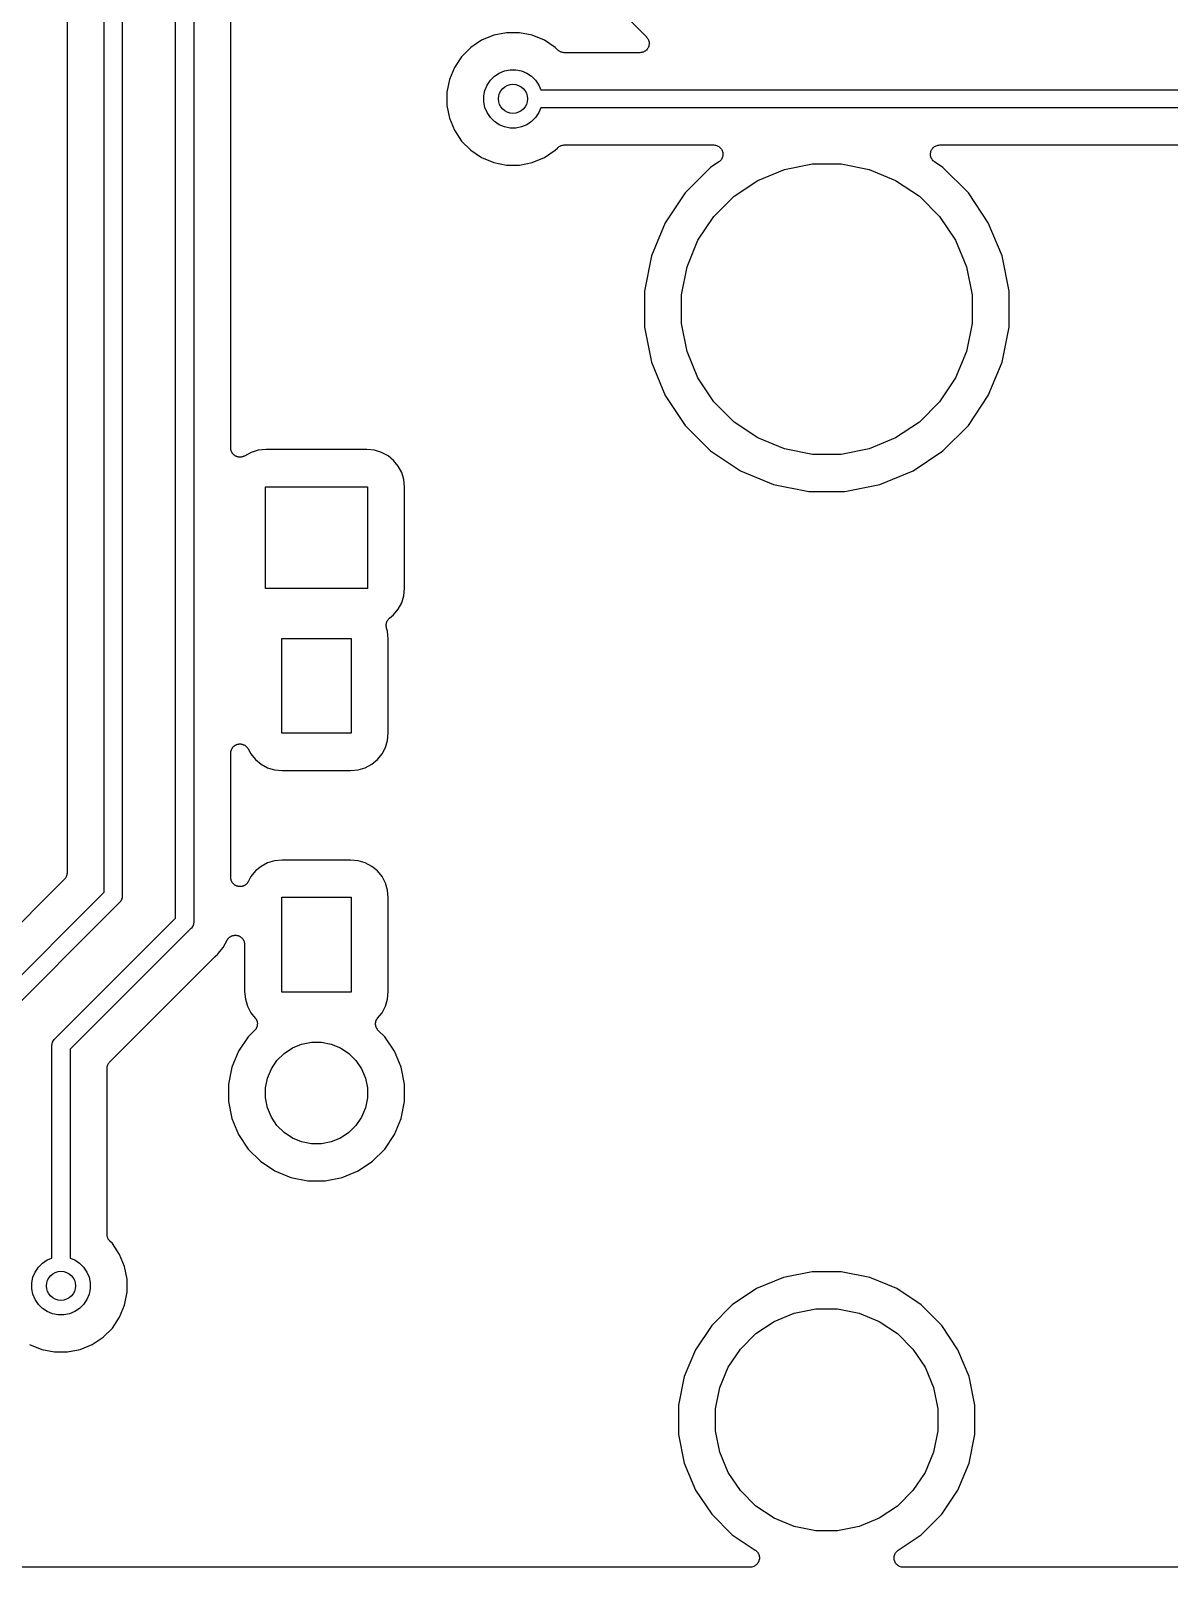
# Model space of a CAD drawing. Extents: x 1.13 to 10.46, y -5.5 to -3.29.
# Drawn here: x 7.936 to 8.551, y -5.498 to -4.668 of the extents above; entities that cross this region are included whole.
import ezdxf

# ---------------------------------------------------------------- set-up
doc = ezdxf.new("R2010")
doc.units = 0
doc.header["$MEASUREMENT"] = 0
doc.layers.add('BLACK', color=7, linetype='CONTINUOUS')

msp = doc.modelspace()

# ---------------------------------------------------------------- linework, layer by layer
at = {"layer": 'BLACK', "linetype": 'CONTINUOUS'}
for p, q in [((8.08306, -4.48509), (8.26883, -4.67086)), ((7.95581, -4.54658), (7.95581, -5.12252)), ((7.97581, -5.13287), (7.97581, -4.54535)), ((7.98565, -4.54715), (7.98565, -5.13467)), ((8.02425, -4.63552), (8.02425, -5.14867)), ((8.01441, -5.14687), (8.01441, -4.64303)), ((8.04425, -4.89287), (8.04425, -4.64822)), ((8.17979, -4.67263), (8.17394, -4.67655)), ((8.1863, -4.66994), (8.17979, -4.67263)), ((8.19321, -4.66857), (8.1863, -4.66994)), ((8.20025, -4.66857), (8.19321, -4.66857)), ((8.20715, -4.66994), (8.20025, -4.66857)), ((8.21366, -4.67263), (8.20715, -4.66994)), ((8.21952, -4.67655), (8.21366, -4.67263)), ((8.26883, -4.67086), (8.26886, -4.67089)), ((8.26886, -4.67089), (8.26886, -4.67089)), ((8.26886, -4.67089), (8.26886, -4.67089)), ((8.26886, -4.67089), (8.26888, -4.67091)), ((8.26888, -4.67091), (8.26917, -4.67128)), ((8.26917, -4.67128), (8.26948, -4.67165)), ((8.26948, -4.67165), (8.26948, -4.67166)), ((8.26948, -4.67166), (8.26948, -4.67167)), ((8.26948, -4.67167), (8.26971, -4.6721)), ((8.26971, -4.6721), (8.26993, -4.67252)), ((8.26993, -4.67252), (8.26993, -4.67253)), ((8.26993, -4.67253), (8.26993, -4.67254)), ((8.26993, -4.67254), (8.27007, -4.673)), ((8.27007, -4.673), (8.2702, -4.67346)), ((8.17394, -4.67655), (8.16896, -4.68153)), ((8.2209, -4.67793), (8.21952, -4.67655)), ((8.22125, -4.67822), (8.2209, -4.67793)), ((8.22161, -4.67852), (8.22125, -4.67822)), ((8.22163, -4.67853), (8.22161, -4.67852)), ((8.22165, -4.67855), (8.22163, -4.67853)), ((8.22206, -4.67876), (8.22165, -4.67855)), ((8.22246, -4.67899), (8.22206, -4.67876)), ((8.22249, -4.679), (8.22246, -4.67899)), ((8.22251, -4.67901), (8.22249, -4.679)), ((8.22295, -4.67914), (8.22251, -4.67901)), ((8.22339, -4.67928), (8.22295, -4.67914)), ((8.22342, -4.67929), (8.22339, -4.67928)), ((8.22344, -4.67929), (8.22342, -4.67929)), ((8.2239, -4.67934), (8.22344, -4.67929)), ((8.22436, -4.67939), (8.2239, -4.67934)), ((8.22441, -4.67939), (8.22436, -4.67939)), ((8.22442, -4.67939), (8.22441, -4.67939)), ((8.22443, -4.67939), (8.22442, -4.67939)), ((8.22442, -4.67939), (8.22442, -4.67939)), ((8.26529, -4.67939), (8.22443, -4.67939)), ((8.26577, -4.67935), (8.26529, -4.67939)), ((8.26625, -4.6793), (8.26577, -4.67935)), ((8.26626, -4.6793), (8.26625, -4.6793)), ((8.26625, -4.6793), (8.26625, -4.6793)), ((8.26672, -4.67916), (8.26626, -4.6793)), ((8.26718, -4.67902), (8.26672, -4.67916)), ((8.26719, -4.67902), (8.26718, -4.67902)), ((8.2672, -4.67901), (8.26719, -4.67902)), ((8.26762, -4.67879), (8.2672, -4.67901)), ((8.26804, -4.67857), (8.26762, -4.67879)), ((8.26805, -4.67856), (8.26804, -4.67857)), ((8.26806, -4.67856), (8.26805, -4.67856)), ((8.26843, -4.67825), (8.26806, -4.67856)), ((8.2688, -4.67795), (8.26843, -4.67825)), ((8.26881, -4.67795), (8.2688, -4.67795)), ((8.26913, -4.67756), (8.26881, -4.67794)), ((8.26881, -4.67794), (8.26881, -4.67795)), ((8.26943, -4.6772), (8.26913, -4.67756)), ((8.26944, -4.67719), (8.26943, -4.6772)), ((8.26943, -4.6772), (8.26943, -4.6772)), ((8.26967, -4.67676), (8.26944, -4.67719)), ((8.26989, -4.67635), (8.26967, -4.67676)), ((8.2699, -4.67634), (8.26989, -4.67635)), ((8.27004, -4.67587), (8.2699, -4.67633)), ((8.2699, -4.67633), (8.2699, -4.67634)), ((8.27019, -4.67541), (8.27004, -4.67587)), ((8.27024, -4.67492), (8.27019, -4.6754)), ((8.27019, -4.6754), (8.27019, -4.67541)), ((8.27019, -4.67541), (8.27019, -4.67541)), ((8.2702, -4.67346), (8.2702, -4.67346)), ((8.2702, -4.67346), (8.27021, -4.67347)), ((8.27021, -4.67347), (8.27025, -4.67395)), ((8.27029, -4.67444), (8.27024, -4.67492)), ((8.27025, -4.67395), (8.27029, -4.67443)), ((8.27029, -4.67443), (8.27029, -4.67444)), ((8.27029, -4.67444), (8.27029, -4.67444)), ((8.16505, -4.68738), (8.16235, -4.69389)), ((8.16896, -4.68153), (8.16505, -4.68738)), ((8.18927, -4.69036), (8.19213, -4.68917)), ((8.19213, -4.68917), (8.19518, -4.68857)), ((8.19518, -4.68857), (8.19828, -4.68857)), ((8.19828, -4.68857), (8.20132, -4.68917)), ((8.20132, -4.68917), (8.20419, -4.69036)), ((8.16235, -4.69389), (8.16098, -4.70079)), ((8.18158, -4.69972), (8.18277, -4.69685)), ((8.18277, -4.69685), (8.1845, -4.69427)), ((8.1845, -4.69427), (8.18669, -4.69208)), ((8.18669, -4.69208), (8.18927, -4.69036)), ((8.20419, -4.69036), (8.20677, -4.69208)), ((8.20677, -4.69208), (8.20896, -4.69427)), ((8.20896, -4.69427), (8.21068, -4.69685)), ((8.21068, -4.69685), (8.21173, -4.69939)), ((8.16098, -4.70079), (8.16098, -4.70783)), ((8.18098, -4.70276), (8.18158, -4.69972)), ((8.18098, -4.70586), (8.18098, -4.70276)), ((8.18158, -4.70891), (8.18098, -4.70586)), ((8.21173, -4.69939), (8.82035, -4.69939)), ((8.16098, -4.70783), (8.16235, -4.71474)), ((8.18277, -4.71177), (8.18158, -4.70891)), ((8.1845, -4.71435), (8.18277, -4.71177)), ((8.18669, -4.71655), (8.1845, -4.71435)), ((8.20896, -4.71435), (8.20677, -4.71655)), ((8.21068, -4.71177), (8.20896, -4.71435)), ((8.21173, -4.70923), (8.21068, -4.71177)), ((8.82035, -4.70923), (8.21173, -4.70923)), ((8.16235, -4.71474), (8.16505, -4.72125)), ((8.16505, -4.72125), (8.16896, -4.7271)), ((8.18927, -4.71827), (8.18669, -4.71655)), ((8.19213, -4.71946), (8.18927, -4.71827)), ((8.19518, -4.72006), (8.19213, -4.71946)), ((8.19828, -4.72006), (8.19518, -4.72006)), ((8.20132, -4.71946), (8.19828, -4.72006)), ((8.20419, -4.71827), (8.20132, -4.71946)), ((8.20677, -4.71655), (8.20419, -4.71827)), ((8.16896, -4.7271), (8.17394, -4.73208)), ((8.21952, -4.73208), (8.2209, -4.7307)), ((8.2209, -4.7307), (8.22091, -4.73069)), ((8.22091, -4.73069), (8.22095, -4.73065)), ((8.22091, -4.73069), (8.22091, -4.73069)), ((8.22091, -4.73069), (8.22091, -4.73069)), ((8.22095, -4.73065), (8.22131, -4.73036)), ((8.22131, -4.73036), (8.22167, -4.73007)), ((8.22167, -4.73007), (8.22169, -4.73006)), ((8.22169, -4.73006), (8.22171, -4.73004)), ((8.22171, -4.73004), (8.22212, -4.72983)), ((8.22212, -4.72983), (8.22253, -4.72961)), ((8.22253, -4.72961), (8.22255, -4.7296)), ((8.22255, -4.7296), (8.22258, -4.72959)), ((8.22258, -4.72959), (8.22302, -4.72946)), ((8.22302, -4.72946), (8.22346, -4.72933)), ((8.22346, -4.72933), (8.22349, -4.72933)), ((8.22349, -4.72933), (8.22351, -4.72932)), ((8.22351, -4.72932), (8.22397, -4.72928)), ((8.22397, -4.72928), (8.22443, -4.72923)), ((8.22443, -4.72923), (8.30516, -4.72923)), ((8.30516, -4.72923), (8.30522, -4.72924)), ((8.30522, -4.72924), (8.30522, -4.72924)), ((8.30522, -4.72924), (8.30522, -4.72924)), ((8.30522, -4.72924), (8.30523, -4.72924)), ((8.30523, -4.72924), (8.30572, -4.72929)), ((8.30572, -4.72929), (8.30619, -4.72934)), ((8.30619, -4.72934), (8.30619, -4.72934)), ((8.30619, -4.72934), (8.3062, -4.72934)), ((8.3062, -4.72934), (8.30666, -4.72949)), ((8.30666, -4.72949), (8.30712, -4.72963)), ((8.30712, -4.72963), (8.30712, -4.72964)), ((8.30712, -4.72964), (8.30713, -4.72964)), ((8.30713, -4.72964), (8.30755, -4.72987)), ((8.30755, -4.72987), (8.30797, -4.7301)), ((8.30797, -4.7301), (8.30798, -4.73011)), ((8.30798, -4.73011), (8.30798, -4.73011)), ((8.30798, -4.73011), (8.30836, -4.73042)), ((8.30836, -4.73042), (8.30872, -4.73073)), ((8.30872, -4.73073), (8.30873, -4.73073)), ((8.30873, -4.73073), (8.30873, -4.73074)), ((8.30873, -4.73074), (8.30904, -4.73111)), ((8.30904, -4.73111), (8.30934, -4.73149)), ((8.42314, -4.73143), (8.42345, -4.73106)), ((8.42345, -4.73106), (8.42376, -4.73069)), ((8.42376, -4.73069), (8.42376, -4.73068)), ((8.42376, -4.73068), (8.42377, -4.73068)), ((8.42377, -4.73068), (8.42414, -4.73038)), ((8.42414, -4.73038), (8.42451, -4.73007)), ((8.42451, -4.73007), (8.42452, -4.73007)), ((8.42452, -4.73007), (8.42453, -4.73006)), ((8.42453, -4.73006), (8.42495, -4.72984)), ((8.42495, -4.72984), (8.42538, -4.72961)), ((8.42538, -4.72961), (8.42538, -4.72961)), ((8.42538, -4.72961), (8.42539, -4.72961)), ((8.42539, -4.72961), (8.42585, -4.72947)), ((8.42585, -4.72947), (8.42631, -4.72933)), ((8.42631, -4.72933), (8.42632, -4.72933)), ((8.42632, -4.72933), (8.4268, -4.72928)), ((8.42632, -4.72933), (8.42632, -4.72933)), ((8.4268, -4.72928), (8.42728, -4.72923)), ((8.42728, -4.72923), (8.80999, -4.72923)), ((8.17394, -4.73208), (8.17979, -4.73599)), ((8.17979, -4.73599), (8.1863, -4.73869)), ((8.1863, -4.73869), (8.19321, -4.74006)), ((8.20025, -4.74006), (8.20715, -4.73869)), ((8.20715, -4.73869), (8.21366, -4.73599)), ((8.21366, -4.73599), (8.21952, -4.73208)), ((8.30794, -4.73839), (8.30343, -4.7414)), ((8.30831, -4.73809), (8.30794, -4.73839)), ((8.30868, -4.73778), (8.30831, -4.73809)), ((8.30869, -4.73778), (8.30868, -4.73778)), ((8.30899, -4.7374), (8.30869, -4.73777)), ((8.30869, -4.73777), (8.30869, -4.73778)), ((8.3093, -4.73703), (8.30899, -4.7374)), ((8.30931, -4.73702), (8.3093, -4.73703)), ((8.30954, -4.7366), (8.30931, -4.73702)), ((8.30931, -4.73702), (8.30931, -4.73702)), ((8.30934, -4.73149), (8.30934, -4.73149)), ((8.30934, -4.73149), (8.30934, -4.7315)), ((8.30934, -4.7315), (8.30957, -4.73192)), ((8.30977, -4.73617), (8.30954, -4.7366)), ((8.30957, -4.73192), (8.30979, -4.73235)), ((8.30991, -4.7357), (8.30977, -4.73616)), ((8.30977, -4.73616), (8.30977, -4.73617)), ((8.30977, -4.73617), (8.30977, -4.73617)), ((8.30979, -4.73235), (8.30979, -4.73236)), ((8.30979, -4.73236), (8.3098, -4.73236)), ((8.3098, -4.73236), (8.30993, -4.73282)), ((8.31006, -4.73524), (8.30991, -4.7357)), ((8.30993, -4.73282), (8.31007, -4.73328)), ((8.31011, -4.73475), (8.31006, -4.73523)), ((8.31006, -4.73523), (8.31006, -4.73523)), ((8.31006, -4.73523), (8.31006, -4.73524)), ((8.31007, -4.73328), (8.31007, -4.73329)), ((8.31007, -4.73329), (8.31007, -4.7333)), ((8.31007, -4.7333), (8.31011, -4.73376)), ((8.31011, -4.73376), (8.31016, -4.73426)), ((8.31016, -4.73427), (8.31011, -4.73475)), ((8.31016, -4.73426), (8.31016, -4.73426)), ((8.31016, -4.73426), (8.31016, -4.73427)), ((8.34332, -4.74243), (8.35849, -4.73941)), ((8.35849, -4.73941), (8.37395, -4.73941)), ((8.37395, -4.73941), (8.38912, -4.74243)), ((8.42228, -4.73419), (8.42233, -4.73372)), ((8.42228, -4.7342), (8.42228, -4.73419)), ((8.42228, -4.73419), (8.42228, -4.73419)), ((8.42232, -4.73467), (8.42228, -4.7342)), ((8.42237, -4.73516), (8.42232, -4.73467)), ((8.42233, -4.73372), (8.42238, -4.73323)), ((8.42237, -4.73517), (8.42237, -4.73516)), ((8.42251, -4.73563), (8.42237, -4.73517)), ((8.42237, -4.73517), (8.42237, -4.73517)), ((8.42238, -4.73323), (8.42239, -4.73322)), ((8.42239, -4.73322), (8.42253, -4.73276)), ((8.42239, -4.73322), (8.42239, -4.73322)), ((8.42264, -4.7361), (8.42251, -4.73563)), ((8.42253, -4.73276), (8.42267, -4.7323)), ((8.42265, -4.73611), (8.42264, -4.7361)), ((8.42264, -4.7361), (8.42264, -4.7361)), ((8.42287, -4.73653), (8.42265, -4.73611)), ((8.42267, -4.7323), (8.42268, -4.73229)), ((8.42268, -4.73229), (8.4229, -4.73187)), ((8.42268, -4.73229), (8.42268, -4.73229)), ((8.42309, -4.73696), (8.42287, -4.73653)), ((8.4229, -4.73187), (8.42314, -4.73144)), ((8.42309, -4.73697), (8.42309, -4.73696)), ((8.4231, -4.73697), (8.42309, -4.73697)), ((8.42339, -4.73734), (8.4231, -4.73697)), ((8.42314, -4.73144), (8.42314, -4.73143)), ((8.42314, -4.73143), (8.42314, -4.73143)), ((8.4237, -4.73772), (8.42339, -4.73734)), ((8.42371, -4.73773), (8.4237, -4.73772)), ((8.42406, -4.73803), (8.42371, -4.73773)), ((8.42371, -4.73773), (8.42371, -4.73773)), ((8.42445, -4.73835), (8.42406, -4.73803)), ((8.42446, -4.73836), (8.42445, -4.73835)), ((8.4245, -4.73839), (8.42446, -4.73836)), ((8.42446, -4.73836), (8.42446, -4.73836)), ((8.42446, -4.73836), (8.42446, -4.73836)), ((8.42901, -4.7414), (8.4245, -4.73839)), ((8.19321, -4.74006), (8.20025, -4.74006)), ((8.30343, -4.7414), (8.28971, -4.75512)), ((8.32904, -4.74835), (8.34332, -4.74243)), ((8.38912, -4.74243), (8.4034, -4.74835)), ((8.44273, -4.75512), (8.42901, -4.7414)), ((8.28971, -4.75512), (8.27893, -4.77126)), ((8.31618, -4.75694), (8.32904, -4.74835)), ((8.4034, -4.74835), (8.41626, -4.75694)), ((8.45351, -4.77126), (8.44273, -4.75512)), ((8.30525, -4.76787), (8.31618, -4.75694)), ((8.41626, -4.75694), (8.4272, -4.76787)), ((8.27893, -4.77126), (8.27151, -4.78918)), ((8.29665, -4.78073), (8.30525, -4.76787)), ((8.4272, -4.76787), (8.43579, -4.78073)), ((8.46094, -4.78918), (8.45351, -4.77126)), ((8.29074, -4.79502), (8.29665, -4.78073)), ((8.43579, -4.78073), (8.4417, -4.79502)), ((8.27151, -4.78918), (8.26772, -4.80821)), ((8.46472, -4.80821), (8.46094, -4.78918)), ((8.28772, -4.81018), (8.29074, -4.79502)), ((8.4417, -4.79502), (8.44472, -4.81018)), ((8.26772, -4.80821), (8.26772, -4.82761)), ((8.28772, -4.82564), (8.28772, -4.81018)), ((8.44472, -4.81018), (8.44472, -4.82564)), ((8.46472, -4.82761), (8.46472, -4.80821)), ((8.26772, -4.82761), (8.27151, -4.84664)), ((8.29074, -4.84081), (8.28772, -4.82564)), ((8.44472, -4.82564), (8.4417, -4.84081)), ((8.46094, -4.84664), (8.46472, -4.82761)), ((8.27151, -4.84664), (8.27893, -4.86457)), ((8.29665, -4.8551), (8.29074, -4.84081)), ((8.4417, -4.84081), (8.43579, -4.8551)), ((8.45351, -4.86457), (8.46094, -4.84664)), ((8.30525, -4.86795), (8.29665, -4.8551)), ((8.43579, -4.8551), (8.4272, -4.86795)), ((8.27893, -4.86457), (8.28971, -4.8807)), ((8.31618, -4.87889), (8.30525, -4.86795)), ((8.4272, -4.86795), (8.41626, -4.87889)), ((8.44273, -4.8807), (8.45351, -4.86457)), ((8.32904, -4.88748), (8.31618, -4.87889)), ((8.41626, -4.87889), (8.4034, -4.88748)), ((8.28971, -4.8807), (8.30343, -4.89442)), ((8.34332, -4.8934), (8.32904, -4.88748)), ((8.4034, -4.88748), (8.38912, -4.8934)), ((8.42901, -4.89442), (8.44273, -4.8807)), ((8.04427, -4.8931), (8.04425, -4.89287)), ((8.04427, -4.89333), (8.04427, -4.8931)), ((8.04432, -4.89359), (8.04427, -4.89333)), ((8.04434, -4.89384), (8.04432, -4.89359)), ((8.04441, -4.89406), (8.04434, -4.89384)), ((8.04446, -4.89429), (8.04441, -4.89406)), ((8.04455, -4.89453), (8.04446, -4.89429)), ((8.04463, -4.89477), (8.04455, -4.89453)), ((8.04474, -4.89498), (8.04463, -4.89477)), ((8.04482, -4.8952), (8.04474, -4.89498)), ((8.04496, -4.89541), (8.04482, -4.8952)), ((8.04508, -4.89564), (8.04496, -4.89541)), ((8.04523, -4.89582), (8.04508, -4.89564)), ((8.04536, -4.89601), (8.04523, -4.89582)), ((8.04554, -4.89619), (8.04536, -4.89601)), ((8.0457, -4.89639), (8.04554, -4.89619)), ((8.04588, -4.89654), (8.0457, -4.89639)), ((8.04604, -4.89671), (8.04588, -4.89654)), ((8.04626, -4.89685), (8.04604, -4.89671)), ((8.04645, -4.89701), (8.04626, -4.89685)), ((8.04666, -4.89712), (8.04645, -4.89701)), ((8.04685, -4.89726), (8.04666, -4.89712)), ((8.05536, -4.89527), (8.05161, -4.89728)), ((8.05913, -4.89413), (8.05536, -4.89527)), ((8.0633, -4.89372), (8.05913, -4.89413)), ((8.11781, -4.89372), (8.0633, -4.89372)), ((8.12197, -4.89413), (8.11781, -4.89372)), ((8.12574, -4.89527), (8.12197, -4.89413)), ((8.12922, -4.89713), (8.12574, -4.89527)), ((8.13226, -4.89963), (8.12922, -4.89713)), ((8.30343, -4.89442), (8.31956, -4.9052)), ((8.35849, -4.89641), (8.34332, -4.8934)), ((8.37395, -4.89641), (8.35849, -4.89641)), ((8.38912, -4.8934), (8.37395, -4.89641)), ((8.41288, -4.9052), (8.42901, -4.89442)), ((8.04709, -4.89736), (8.04685, -4.89726)), ((8.04731, -4.89748), (8.04709, -4.89736)), ((8.04753, -4.89755), (8.04731, -4.89748)), ((8.04775, -4.89764), (8.04753, -4.89755)), ((8.048, -4.89769), (8.04775, -4.89764)), ((8.04824, -4.89777), (8.048, -4.89769)), ((8.04847, -4.89779), (8.04824, -4.89777)), ((8.0487, -4.89784), (8.04847, -4.89779)), ((8.04896, -4.89784), (8.0487, -4.89784)), ((8.04921, -4.89787), (8.04896, -4.89784)), ((8.04945, -4.89785), (8.04921, -4.89787)), ((8.04968, -4.89785), (8.04945, -4.89785)), ((8.04993, -4.8978), (8.04968, -4.89785)), ((8.05019, -4.89778), (8.04993, -4.8978)), ((8.05041, -4.89771), (8.05019, -4.89778)), ((8.05064, -4.89767), (8.05041, -4.89771)), ((8.05088, -4.89758), (8.05064, -4.89767)), ((8.05112, -4.8975), (8.05088, -4.89758)), ((8.05133, -4.8974), (8.05112, -4.8975)), ((8.05154, -4.89731), (8.05133, -4.8974)), ((8.05161, -4.89728), (8.05154, -4.89731)), ((8.13476, -4.90267), (8.13226, -4.89963)), ((8.13662, -4.90615), (8.13476, -4.90267)), ((8.31956, -4.9052), (8.33749, -4.91263)), ((8.39495, -4.91263), (8.41288, -4.9052)), ((8.13776, -4.90992), (8.13662, -4.90615)), ((8.13817, -4.91408), (8.13776, -4.90992)), ((8.33749, -4.91263), (8.35652, -4.91641)), ((8.37592, -4.91641), (8.39495, -4.91263)), ((8.06305, -4.96884), (8.06305, -4.91384)), ((8.06305, -4.91384), (8.11805, -4.91384)), ((8.11805, -4.91384), (8.11805, -4.96884)), ((8.13817, -4.96859), (8.13817, -4.91408)), ((8.35652, -4.91641), (8.37592, -4.91641)), ((8.11805, -4.96884), (8.06305, -4.96884)), ((8.13776, -4.97276), (8.13817, -4.96859)), ((8.13226, -4.98305), (8.13476, -4.98)), ((8.13476, -4.98), (8.13662, -4.97653)), ((8.13662, -4.97653), (8.13776, -4.97276)), ((8.12824, -4.98819), (8.12834, -4.98773)), ((8.12824, -4.98821), (8.12824, -4.98819)), ((8.12824, -4.98823), (8.12824, -4.98821)), ((8.12824, -4.98869), (8.12824, -4.98823)), ((8.12834, -4.98773), (8.12843, -4.98727)), ((8.12843, -4.98727), (8.12844, -4.98725)), ((8.12844, -4.98725), (8.12845, -4.98723)), ((8.12845, -4.98723), (8.12863, -4.9868)), ((8.12863, -4.9868), (8.12881, -4.98637)), ((8.12881, -4.98637), (8.12882, -4.98635)), ((8.12882, -4.98635), (8.12883, -4.98633)), ((8.12883, -4.98633), (8.12909, -4.98595)), ((8.12909, -4.98595), (8.12935, -4.98556)), ((8.12935, -4.98556), (8.12937, -4.98555)), ((8.12937, -4.98555), (8.12938, -4.98553)), ((8.12938, -4.98553), (8.12971, -4.9852)), ((8.12971, -4.9852), (8.13004, -4.98487)), ((8.13004, -4.98487), (8.13226, -4.98305)), ((8.07185, -5.04705), (8.07185, -4.99587)), ((8.07185, -4.99587), (8.10925, -4.99587)), ((8.10925, -4.99587), (8.10925, -5.04705)), ((8.12823, -4.98916), (8.12824, -4.98869)), ((8.12824, -4.98918), (8.12823, -4.98916)), ((8.12824, -4.9892), (8.12824, -4.98918)), ((8.12832, -4.98966), (8.12824, -4.9892)), ((8.12841, -4.99012), (8.12832, -4.98966)), ((8.12842, -4.99016), (8.12841, -4.99012)), ((8.12843, -4.99019), (8.12842, -4.99016)), ((8.12842, -4.99016), (8.12842, -4.99016)), ((8.12842, -4.99016), (8.12842, -4.99016)), ((8.12896, -4.99195), (8.12843, -4.99019)), ((8.12937, -4.99611), (8.12896, -4.99195)), ((8.12937, -5.0468), (8.12937, -4.99611)), ((8.04512, -5.05497), (8.04528, -5.05479)), ((8.04528, -5.05479), (8.04541, -5.05459)), ((8.04541, -5.05459), (8.04559, -5.05442)), ((8.04559, -5.05442), (8.04575, -5.05422)), ((8.04575, -5.05422), (8.04594, -5.05407)), ((8.04594, -5.05407), (8.04611, -5.05391)), ((8.04611, -5.05391), (8.04632, -5.05377)), ((8.04632, -5.05377), (8.04651, -5.05361)), ((8.04651, -5.05361), (8.04672, -5.0535)), ((8.04672, -5.0535), (8.04692, -5.05337)), ((8.04692, -5.05337), (8.04715, -5.05328)), ((8.04715, -5.05328), (8.04738, -5.05316)), ((8.04738, -5.05316), (8.04761, -5.05309)), ((8.04761, -5.05309), (8.04783, -5.053)), ((8.04783, -5.053), (8.04807, -5.05296)), ((8.04807, -5.05296), (8.04831, -5.05289)), ((8.04831, -5.05289), (8.04855, -5.05286)), ((8.04855, -5.05286), (8.04878, -5.05282)), ((8.04878, -5.05282), (8.04903, -5.05282)), ((8.04903, -5.05282), (8.04928, -5.0528)), ((8.04928, -5.0528), (8.04952, -5.05282)), ((8.04952, -5.05282), (8.04976, -5.05282)), ((8.04976, -5.05282), (8.05001, -5.05287)), ((8.05001, -5.05287), (8.05025, -5.0529)), ((8.05025, -5.0529), (8.05048, -5.05297)), ((8.05048, -5.05297), (8.05072, -5.05302)), ((8.05072, -5.05302), (8.05095, -5.05311)), ((8.05095, -5.05311), (8.05119, -5.05319)), ((8.05119, -5.05319), (8.0514, -5.0533)), ((8.0514, -5.0533), (8.05162, -5.05339)), ((8.05162, -5.05339), (8.05183, -5.05353)), ((8.05183, -5.05353), (8.05204, -5.05365)), ((8.05204, -5.05365), (8.05223, -5.0538)), ((8.05223, -5.0538), (8.05243, -5.05394)), ((8.05243, -5.05394), (8.0526, -5.05411)), ((8.0526, -5.05411), (8.0528, -5.05427)), ((8.0528, -5.05427), (8.05295, -5.05446)), ((8.05295, -5.05446), (8.05312, -5.05463)), ((8.05312, -5.05463), (8.05326, -5.05484)), ((8.05326, -5.05484), (8.05341, -5.05503)), ((8.10925, -5.04705), (8.07185, -5.04705)), ((8.12596, -5.05821), (8.12782, -5.05474)), ((8.12782, -5.05474), (8.12896, -5.05097)), ((8.12896, -5.05097), (8.12937, -5.0468)), ((8.04425, -5.05773), (8.04428, -5.05749)), ((8.04425, -5.0578), (8.04425, -5.05773)), ((8.04425, -5.12488), (8.04425, -5.0578)), ((8.04428, -5.05725), (8.04433, -5.05701)), ((8.04428, -5.05749), (8.04428, -5.05725)), ((8.04433, -5.05701), (8.04436, -5.05676)), ((8.04436, -5.05676), (8.04443, -5.05653)), ((8.04443, -5.05653), (8.04448, -5.0563)), ((8.04448, -5.0563), (8.04458, -5.05607)), ((8.04458, -5.05607), (8.04465, -5.05583)), ((8.04465, -5.05583), (8.04477, -5.05562)), ((8.04477, -5.05562), (8.04486, -5.0554)), ((8.04486, -5.0554), (8.045, -5.05519)), ((8.045, -5.05519), (8.04512, -5.05497)), ((8.05341, -5.05503), (8.05353, -5.05524)), ((8.05353, -5.05524), (8.05366, -5.05544)), ((8.05366, -5.05544), (8.05514, -5.05821)), ((8.05514, -5.05821), (8.05764, -5.06126)), ((8.05764, -5.06126), (8.06069, -5.06376)), ((8.12042, -5.06376), (8.12346, -5.06126)), ((8.12346, -5.06126), (8.12596, -5.05821)), ((8.06069, -5.06376), (8.06416, -5.06561)), ((8.06416, -5.06561), (8.06793, -5.06676)), ((8.06793, -5.06676), (8.0721, -5.06717)), ((8.0721, -5.06717), (8.10901, -5.06717)), ((8.10901, -5.06717), (8.11317, -5.06676)), ((8.11317, -5.06676), (8.11694, -5.06561)), ((8.11694, -5.06561), (8.12042, -5.06376)), ((8.06069, -5.11892), (8.05764, -5.12142)), ((8.06416, -5.11706), (8.06069, -5.11892)), ((8.06793, -5.11592), (8.06416, -5.11706)), ((8.0721, -5.11551), (8.06793, -5.11592)), ((8.10901, -5.11551), (8.0721, -5.11551)), ((8.11317, -5.11592), (8.10901, -5.11551)), ((8.11694, -5.11706), (8.11317, -5.11592)), ((8.12042, -5.11892), (8.11694, -5.11706)), ((8.12346, -5.12142), (8.12042, -5.11892)), ((7.95434, -5.12606), (7.72787, -5.35253)), ((7.95463, -5.1257), (7.95434, -5.12606)), ((7.95493, -5.12534), (7.95463, -5.1257)), ((7.95494, -5.12532), (7.95493, -5.12534)), ((7.95496, -5.1253), (7.95494, -5.12532)), ((7.95518, -5.1249), (7.95496, -5.1253)), ((7.9554, -5.12449), (7.95518, -5.1249)), ((7.95541, -5.12446), (7.9554, -5.12449)), ((7.95542, -5.12444), (7.95541, -5.12446)), ((7.95556, -5.124), (7.95542, -5.12444)), ((7.9557, -5.12356), (7.95556, -5.124)), ((7.95571, -5.12351), (7.9557, -5.12353)), ((7.9557, -5.12353), (7.9557, -5.12356)), ((7.95575, -5.12305), (7.95571, -5.12351)), ((7.95581, -5.12259), (7.95575, -5.12305)), ((7.95581, -5.12252), (7.95581, -5.12254)), ((7.95581, -5.12254), (7.95581, -5.12254)), ((7.95581, -5.12254), (7.95581, -5.12254)), ((7.95581, -5.12254), (7.95581, -5.12259)), ((8.04427, -5.12512), (8.04425, -5.12488)), ((8.04427, -5.12536), (8.04427, -5.12512)), ((8.04432, -5.1256), (8.04427, -5.12536)), ((8.04434, -5.12585), (8.04432, -5.1256)), ((8.04441, -5.12608), (8.04434, -5.12585)), ((8.04446, -5.12632), (8.04441, -5.12608)), ((8.04455, -5.12655), (8.04446, -5.12632)), ((8.04463, -5.12679), (8.04455, -5.12655)), ((8.04474, -5.127), (8.04463, -5.12679)), ((8.04483, -5.12722), (8.04474, -5.127)), ((8.04497, -5.12743), (8.04483, -5.12722)), ((8.04508, -5.12765), (8.04497, -5.12743)), ((8.04524, -5.12783), (8.04508, -5.12765)), ((8.04537, -5.12803), (8.04524, -5.12783)), ((8.04554, -5.12821), (8.04537, -5.12803)), ((8.0457, -5.1284), (8.04554, -5.12821)), ((8.04589, -5.12856), (8.0457, -5.1284)), ((8.04605, -5.12873), (8.04589, -5.12856)), ((8.04626, -5.12887), (8.04605, -5.12873)), ((8.04645, -5.12903), (8.04626, -5.12887)), ((8.04666, -5.12914), (8.04645, -5.12903)), ((8.04686, -5.12927), (8.04666, -5.12914)), ((8.04709, -5.12937), (8.04686, -5.12927)), ((8.04731, -5.12949), (8.04709, -5.12937)), ((8.04754, -5.12956), (8.04731, -5.12949)), ((8.04776, -5.12965), (8.04754, -5.12956)), ((8.05088, -5.12959), (8.05065, -5.12968)), ((8.05112, -5.12952), (8.05088, -5.12959)), ((8.05133, -5.12941), (8.05112, -5.12952)), ((8.05156, -5.12932), (8.05133, -5.12941)), ((8.05176, -5.12918), (8.05156, -5.12932)), ((8.05199, -5.12906), (8.05176, -5.12918)), ((8.05217, -5.12891), (8.05199, -5.12906)), ((8.05237, -5.12878), (8.05217, -5.12891)), ((8.05255, -5.12861), (8.05237, -5.12878)), ((8.05275, -5.12845), (8.05255, -5.12861)), ((8.0529, -5.12827), (8.05275, -5.12845)), ((8.05307, -5.1281), (8.0529, -5.12827)), ((8.05321, -5.1279), (8.05307, -5.1281)), ((8.05337, -5.12771), (8.05321, -5.1279)), ((8.05349, -5.1275), (8.05337, -5.12771)), ((8.05363, -5.1273), (8.05349, -5.1275)), ((8.05366, -5.12724), (8.05363, -5.1273)), ((8.05514, -5.12446), (8.05366, -5.12724)), ((8.05764, -5.12142), (8.05514, -5.12446)), ((8.12596, -5.12446), (8.12346, -5.12142)), ((8.12782, -5.12794), (8.12596, -5.12446)), ((8.12896, -5.13171), (8.12782, -5.12794)), ((7.73469, -5.37399), (7.97581, -5.13287)), ((7.98484, -5.13766), (7.98439, -5.1382)), ((7.9853, -5.13681), (7.98484, -5.13766)), ((7.98531, -5.13676), (7.9853, -5.13681)), ((7.98558, -5.13588), (7.98531, -5.13676)), ((7.98565, -5.13515), (7.98558, -5.13588)), ((7.98565, -5.13467), (7.98567, -5.13491)), ((7.98567, -5.13491), (7.98565, -5.13515)), ((7.98565, -5.13515), (7.98565, -5.13515)), ((8.048, -5.1297), (8.04776, -5.12965)), ((8.04824, -5.12978), (8.048, -5.1297)), ((8.04848, -5.1298), (8.04824, -5.12978)), ((8.04872, -5.12985), (8.04848, -5.1298)), ((8.04897, -5.12985), (8.04872, -5.12985)), ((8.04921, -5.12988), (8.04897, -5.12985)), ((8.04945, -5.12986), (8.04921, -5.12988)), ((8.04969, -5.12986), (8.04945, -5.12986)), ((8.04994, -5.12981), (8.04969, -5.12986)), ((8.05019, -5.12979), (8.04994, -5.12981)), ((8.05041, -5.12972), (8.05019, -5.12979)), ((8.05065, -5.12968), (8.05041, -5.12972)), ((8.07185, -5.18681), (8.07185, -5.13563)), ((8.07185, -5.13563), (8.10925, -5.13563)), ((8.10925, -5.13563), (8.10925, -5.18681)), ((8.12937, -5.13588), (8.12896, -5.13171)), ((8.12937, -5.18657), (8.12937, -5.13588)), ((7.98404, -5.13856), (7.74038, -5.38222)), ((7.98422, -5.13841), (7.98404, -5.13856)), ((7.98439, -5.1382), (7.98422, -5.13841)), ((7.94922, -5.21206), (8.01441, -5.14687)), ((8.02264, -5.15256), (7.95745, -5.21775)), ((8.02282, -5.15241), (8.02264, -5.15256)), ((8.02298, -5.15222), (8.02282, -5.15241)), ((8.02337, -5.15175), (8.02298, -5.15222)), ((8.02298, -5.15222), (8.02298, -5.15222)), ((8.02344, -5.15166), (8.02337, -5.15175)), ((8.0239, -5.15081), (8.02344, -5.15166)), ((8.02418, -5.14988), (8.0239, -5.15081)), ((8.02425, -5.14915), (8.02418, -5.14988)), ((8.02425, -5.14867), (8.02427, -5.14891)), ((8.02427, -5.14891), (8.02425, -5.14915)), ((8.02425, -5.14915), (8.02425, -5.14915)), ((8.04015, -5.16283), (8.04232, -5.15876)), ((8.04232, -5.15876), (8.04235, -5.1587)), ((8.04235, -5.1587), (8.04249, -5.15851)), ((8.04249, -5.15851), (8.0426, -5.1583)), ((8.0426, -5.1583), (8.04276, -5.15811)), ((8.04276, -5.15811), (8.04291, -5.1579)), ((8.04291, -5.1579), (8.04308, -5.15773)), ((8.04308, -5.15773), (8.04323, -5.15755)), ((8.04323, -5.15755), (8.04343, -5.15739)), ((8.04343, -5.15739), (8.0436, -5.15722)), ((8.0436, -5.15722), (8.04381, -5.15709)), ((8.04381, -5.15709), (8.04399, -5.15694)), ((8.04399, -5.15694), (8.04421, -5.15682)), ((8.04421, -5.15682), (8.04442, -5.15669)), ((8.04442, -5.15669), (8.04464, -5.1566)), ((8.04464, -5.1566), (8.04486, -5.15649)), ((8.04486, -5.15649), (8.0451, -5.15642)), ((8.0451, -5.15642), (8.04533, -5.15632)), ((8.04533, -5.15632), (8.04556, -5.15628)), ((8.04556, -5.15628), (8.04579, -5.15621)), ((8.04579, -5.15621), (8.04604, -5.15619)), ((8.04604, -5.15619), (8.04629, -5.15614)), ((8.04629, -5.15614), (8.04653, -5.15614)), ((8.04653, -5.15614), (8.04676, -5.15612)), ((8.04676, -5.15612), (8.04701, -5.15615)), ((8.04701, -5.15615), (8.04726, -5.15615)), ((8.04726, -5.15615), (8.0475, -5.1562)), ((8.0475, -5.1562), (8.04773, -5.15622)), ((8.04773, -5.15622), (8.04797, -5.1563)), ((8.04797, -5.1563), (8.04822, -5.15635)), ((8.04822, -5.15635), (8.04844, -5.15644)), ((8.04844, -5.15644), (8.04867, -5.15651)), ((8.04867, -5.15651), (8.04889, -5.15663)), ((8.04889, -5.15663), (8.04912, -5.15673)), ((8.04912, -5.15673), (8.04932, -5.15686)), ((8.04932, -5.15686), (8.04953, -5.15698)), ((8.04953, -5.15698), (8.04972, -5.15714)), ((8.04972, -5.15714), (8.04992, -5.15728)), ((8.04992, -5.15728), (8.05009, -5.15745)), ((8.05009, -5.15745), (8.05028, -5.1576)), ((8.05028, -5.1576), (8.05044, -5.15779)), ((8.05044, -5.15779), (8.05061, -5.15797)), ((8.05061, -5.15797), (8.05074, -5.15817)), ((8.05074, -5.15817), (8.05089, -5.15835)), ((8.05089, -5.15835), (8.05101, -5.15858)), ((8.05101, -5.15858), (8.05115, -5.15878)), ((8.05115, -5.15878), (8.05124, -5.15901)), ((8.05124, -5.15901), (8.05135, -5.15922)), ((8.05135, -5.15922), (8.05142, -5.15946)), ((8.05142, -5.15946), (8.05152, -5.15969)), ((8.05152, -5.15969), (8.05157, -5.15992)), ((8.05157, -5.15992), (8.05163, -5.16015)), ((8.05163, -5.16015), (8.05166, -5.1604)), ((8.05166, -5.1604), (8.05171, -5.16064)), ((8.05171, -5.16064), (8.05171, -5.16088)), ((8.05171, -5.16088), (8.05173, -5.16112)), ((8.05173, -5.16112), (8.05173, -5.18657)), ((7.97891, -5.22457), (8.03591, -5.16757)), ((8.03591, -5.16757), (8.03596, -5.16753)), ((8.03596, -5.16753), (8.03612, -5.16739)), ((8.03612, -5.16739), (8.03627, -5.16724)), ((8.03627, -5.16724), (8.03703, -5.16662)), ((8.03703, -5.16662), (8.03766, -5.16586)), ((8.03766, -5.16586), (8.04015, -5.16283)), ((8.03766, -5.16586), (8.03766, -5.16586)), ((8.05173, -5.18657), (8.05214, -5.19073)), ((8.10925, -5.18681), (8.07185, -5.18681)), ((8.12896, -5.19073), (8.12937, -5.18657)), ((8.05214, -5.19073), (8.05328, -5.1945)), ((8.05328, -5.1945), (8.05514, -5.19798)), ((8.12596, -5.19798), (8.12782, -5.1945)), ((8.12782, -5.1945), (8.12896, -5.19073)), ((8.05514, -5.19798), (8.05749, -5.20084)), ((8.05749, -5.20084), (8.05754, -5.2009)), ((8.05754, -5.2009), (8.05766, -5.20109)), ((8.05766, -5.20109), (8.0578, -5.20126)), ((8.0578, -5.20126), (8.05793, -5.2015)), ((8.05793, -5.2015), (8.05807, -5.20172)), ((8.05807, -5.20172), (8.05815, -5.20193)), ((8.05815, -5.20193), (8.05826, -5.20213)), ((8.05826, -5.20213), (8.05833, -5.20238)), ((8.05833, -5.20238), (8.05843, -5.20262)), ((8.05843, -5.20262), (8.05847, -5.20284)), ((8.05847, -5.20284), (8.05854, -5.20306)), ((8.05854, -5.20306), (8.05856, -5.20332)), ((8.05856, -5.20332), (8.05861, -5.20358)), ((8.05863, -5.20403), (8.0586, -5.20429)), ((8.0586, -5.20429), (8.0586, -5.20456)), ((8.05861, -5.20358), (8.05861, -5.20381)), ((8.05861, -5.20381), (8.05863, -5.20403)), ((8.12247, -5.20396), (8.1225, -5.20374)), ((8.1225, -5.20422), (8.12247, -5.20396)), ((8.1225, -5.20351), (8.12255, -5.20325)), ((8.1225, -5.20374), (8.1225, -5.20351)), ((8.1225, -5.20449), (8.1225, -5.20422)), ((8.12255, -5.20325), (8.12258, -5.20299)), ((8.12258, -5.20299), (8.12265, -5.20278)), ((8.12265, -5.20278), (8.12269, -5.20256)), ((8.12269, -5.20256), (8.12279, -5.20231)), ((8.12279, -5.20231), (8.12287, -5.20206)), ((8.12287, -5.20206), (8.12298, -5.20186)), ((8.12298, -5.20186), (8.12307, -5.20165)), ((8.12307, -5.20165), (8.12321, -5.20144)), ((8.12321, -5.20144), (8.12334, -5.2012)), ((8.12334, -5.2012), (8.12348, -5.20103)), ((8.12348, -5.20103), (8.12361, -5.20084)), ((8.12361, -5.20084), (8.12596, -5.19798)), ((7.94842, -5.21297), (7.94888, -5.2124)), ((7.94888, -5.2124), (7.94903, -5.21222)), ((7.94888, -5.2124), (7.94888, -5.2124)), ((7.94903, -5.21222), (7.94922, -5.21206)), ((8.05366, -5.21106), (8.04846, -5.21884)), ((8.05716, -5.20755), (8.05366, -5.21106)), ((8.05731, -5.20738), (8.05716, -5.20755)), ((8.05747, -5.20722), (8.05731, -5.20738)), ((8.05762, -5.207), (8.05747, -5.20722)), ((8.05778, -5.2068), (8.05762, -5.207)), ((8.05789, -5.2066), (8.05778, -5.2068)), ((8.05802, -5.20641), (8.05789, -5.2066)), ((8.05812, -5.20617), (8.05802, -5.20641)), ((8.05824, -5.20594), (8.05812, -5.20617)), ((8.05831, -5.20572), (8.05824, -5.20594)), ((8.0584, -5.20551), (8.05831, -5.20572)), ((8.05845, -5.20526), (8.0584, -5.20551)), ((8.05853, -5.205), (8.05845, -5.20526)), ((8.05855, -5.20478), (8.05853, -5.205)), ((8.0586, -5.20456), (8.05855, -5.20478)), ((8.12254, -5.20471), (8.1225, -5.20449)), ((8.12256, -5.20493), (8.12254, -5.20471)), ((8.12263, -5.20519), (8.12256, -5.20493)), ((8.12268, -5.20545), (8.12263, -5.20519)), ((8.12277, -5.20566), (8.12268, -5.20545)), ((8.12283, -5.20587), (8.12277, -5.20566)), ((8.12295, -5.20611), (8.12283, -5.20587)), ((8.12305, -5.20635), (8.12295, -5.20611)), ((8.12318, -5.20654), (8.12305, -5.20635)), ((8.12328, -5.20674), (8.12318, -5.20654)), ((8.12344, -5.20694), (8.12328, -5.20674)), ((8.12359, -5.20716), (8.12344, -5.20694)), ((8.12375, -5.20732), (8.12359, -5.20716)), ((8.12389, -5.2075), (8.12375, -5.20732)), ((8.12394, -5.20755), (8.12389, -5.2075)), ((8.12745, -5.21106), (8.12394, -5.20755)), ((8.13265, -5.21884), (8.12745, -5.21106)), ((7.94758, -5.21571), (7.94768, -5.21475)), ((7.94761, -5.21595), (7.94758, -5.21571)), ((7.94761, -5.33051), (7.94761, -5.21595)), ((7.94768, -5.21475), (7.94796, -5.21382)), ((7.94796, -5.21382), (7.94842, -5.21297)), ((7.95745, -5.21775), (7.95745, -5.33051)), ((8.04846, -5.21884), (8.04488, -5.22748)), ((8.06919, -5.22381), (8.07302, -5.21998)), ((8.07302, -5.21998), (8.07753, -5.21697)), ((8.07753, -5.21697), (8.08253, -5.2149)), ((8.08253, -5.2149), (8.08784, -5.21384)), ((8.08784, -5.21384), (8.09326, -5.21384)), ((8.09326, -5.21384), (8.09857, -5.2149)), ((8.09857, -5.2149), (8.10358, -5.21697)), ((8.10358, -5.21697), (8.10808, -5.21998)), ((8.10808, -5.21998), (8.11191, -5.22381)), ((8.13623, -5.22748), (8.13265, -5.21884)), ((7.97745, -5.22804), (7.9775, -5.22758)), ((7.97745, -5.22809), (7.97745, -5.22804)), ((7.97745, -5.22811), (7.97745, -5.22809)), ((7.97745, -5.22809), (7.97745, -5.22809)), ((7.97745, -5.22809), (7.97745, -5.22809)), ((7.97745, -5.31781), (7.97745, -5.22811)), ((7.9775, -5.22758), (7.97755, -5.22712)), ((7.97755, -5.22712), (7.97756, -5.22709)), ((7.97756, -5.22707), (7.9777, -5.22663)), ((7.97756, -5.22709), (7.97756, -5.22707)), ((7.9777, -5.22663), (7.97783, -5.22619)), ((7.97783, -5.22619), (7.97785, -5.22616)), ((7.97785, -5.22614), (7.97808, -5.22573)), ((7.97785, -5.22616), (7.97785, -5.22614)), ((7.97808, -5.22573), (7.97829, -5.22533)), ((7.97829, -5.22533), (7.97831, -5.22531)), ((7.97831, -5.22531), (7.97832, -5.22528)), ((7.97832, -5.22528), (7.97862, -5.22493)), ((7.97862, -5.22493), (7.97891, -5.22457)), ((8.04488, -5.22748), (8.04305, -5.23666)), ((8.06411, -5.23332), (8.06618, -5.22831)), ((8.06618, -5.22831), (8.06919, -5.22381)), ((8.11191, -5.22381), (8.11492, -5.22831)), ((8.11492, -5.22831), (8.11699, -5.23332)), ((8.13805, -5.23666), (8.13623, -5.22748)), ((8.04305, -5.23666), (8.04305, -5.24602)), ((8.06305, -5.23863), (8.06411, -5.23332)), ((8.11699, -5.23332), (8.11805, -5.23863)), ((8.13805, -5.24602), (8.13805, -5.23666)), ((8.06305, -5.24405), (8.06305, -5.23863)), ((8.06411, -5.24936), (8.06305, -5.24405)), ((8.11805, -5.24405), (8.11699, -5.24936)), ((8.11805, -5.23863), (8.11805, -5.24405)), ((8.04305, -5.24602), (8.04488, -5.25519)), ((8.06618, -5.25436), (8.06411, -5.24936)), ((8.11699, -5.24936), (8.11492, -5.25436)), ((8.13623, -5.25519), (8.13805, -5.24602)), ((8.04488, -5.25519), (8.04846, -5.26384)), ((8.06919, -5.25887), (8.06618, -5.25436)), ((8.07302, -5.2627), (8.06919, -5.25887)), ((8.11191, -5.25887), (8.10808, -5.2627)), ((8.11492, -5.25436), (8.11191, -5.25887)), ((8.13265, -5.26384), (8.13623, -5.25519)), ((8.04846, -5.26384), (8.05366, -5.27162)), ((8.07753, -5.26571), (8.07302, -5.2627)), ((8.08253, -5.26778), (8.07753, -5.26571)), ((8.08784, -5.26884), (8.08253, -5.26778)), ((8.09326, -5.26884), (8.08784, -5.26884)), ((8.09857, -5.26778), (8.09326, -5.26884)), ((8.10358, -5.26571), (8.09857, -5.26778)), ((8.10808, -5.2627), (8.10358, -5.26571)), ((8.12745, -5.27162), (8.13265, -5.26384)), ((8.05366, -5.27162), (8.06027, -5.27823)), ((8.06027, -5.27823), (8.06805, -5.28343)), ((8.11305, -5.28343), (8.12083, -5.27823)), ((8.12083, -5.27823), (8.12745, -5.27162)), ((8.06805, -5.28343), (8.0767, -5.28701)), ((8.0767, -5.28701), (8.08587, -5.28884)), ((8.09523, -5.28884), (8.10441, -5.28701)), ((8.10441, -5.28701), (8.11305, -5.28343)), ((8.08587, -5.28884), (8.09523, -5.28884)), ((7.97749, -5.31827), (7.97745, -5.31781)), ((7.97753, -5.31873), (7.97749, -5.31827)), ((7.97754, -5.31875), (7.97753, -5.31873)), ((7.97754, -5.31878), (7.97754, -5.31875)), ((7.97768, -5.31922), (7.97754, -5.31878)), ((7.97781, -5.31967), (7.97768, -5.31922)), ((7.97782, -5.31969), (7.97781, -5.31967)), ((7.97783, -5.31971), (7.97782, -5.31969)), ((7.97804, -5.32012), (7.97783, -5.31971)), ((7.97826, -5.32053), (7.97804, -5.32012)), ((7.97827, -5.32055), (7.97826, -5.32053)), ((7.97828, -5.32058), (7.97827, -5.32055)), ((7.97858, -5.32093), (7.97828, -5.32058)), ((7.97886, -5.32129), (7.97858, -5.32093)), ((7.9789, -5.32133), (7.97886, -5.32129)), ((7.97891, -5.32134), (7.9789, -5.32133)), ((7.9789, -5.32133), (7.9789, -5.32133)), ((7.9789, -5.32133), (7.9789, -5.32133)), ((7.98029, -5.32273), (7.97891, -5.32134)), ((7.98421, -5.32858), (7.98029, -5.32273)), ((7.9869, -5.33509), (7.98421, -5.32858)), ((7.93857, -5.33805), (7.9403, -5.33547)), ((7.9403, -5.33547), (7.94249, -5.33328)), ((7.94249, -5.33328), (7.94507, -5.33156)), ((7.94507, -5.33156), (7.94761, -5.33051)), ((7.95745, -5.33051), (7.95999, -5.33156)), ((7.95999, -5.33156), (7.96257, -5.33328)), ((7.96257, -5.33328), (7.96476, -5.33547)), ((7.96476, -5.33547), (7.96648, -5.33805)), ((7.98828, -5.34199), (7.9869, -5.33509)), ((7.93678, -5.34396), (7.93738, -5.34092)), ((7.93678, -5.34706), (7.93678, -5.34396)), ((7.93738, -5.34092), (7.93857, -5.33805)), ((7.96648, -5.33805), (7.96767, -5.34092)), ((7.96767, -5.34092), (7.96828, -5.34396)), ((7.96828, -5.34396), (7.96828, -5.34706)), ((7.98828, -5.34903), (7.98828, -5.34199)), ((8.34289, -5.34099), (8.32833, -5.34702)), ((8.35834, -5.33791), (8.34289, -5.34099)), ((8.3741, -5.33791), (8.35834, -5.33791)), ((8.38956, -5.34099), (8.3741, -5.33791)), ((8.40411, -5.34702), (8.38956, -5.34099)), ((7.93738, -5.35011), (7.93678, -5.34706)), ((7.93857, -5.35297), (7.93738, -5.35011)), ((7.9403, -5.35555), (7.93857, -5.35297)), ((7.96648, -5.35297), (7.96476, -5.35555)), ((7.96767, -5.35011), (7.96648, -5.35297)), ((7.96828, -5.34706), (7.96767, -5.35011)), ((7.9869, -5.35594), (7.98828, -5.34903)), ((8.32833, -5.34702), (8.31522, -5.35577)), ((8.41722, -5.35577), (8.40411, -5.34702)), ((7.94249, -5.35775), (7.9403, -5.35555)), ((7.94507, -5.35947), (7.94249, -5.35775)), ((7.94793, -5.36066), (7.94507, -5.35947)), ((7.95098, -5.36126), (7.94793, -5.36066)), ((7.95408, -5.36126), (7.95098, -5.36126)), ((7.95712, -5.36066), (7.95408, -5.36126)), ((7.95999, -5.35947), (7.95712, -5.36066)), ((7.96257, -5.35775), (7.95999, -5.35947)), ((7.96476, -5.35555), (7.96257, -5.35775)), ((7.98421, -5.36245), (7.9869, -5.35594)), ((8.31522, -5.35577), (8.30408, -5.36692)), ((8.3378, -5.36474), (8.34872, -5.36022)), ((8.34872, -5.36022), (8.36031, -5.35791)), ((8.36031, -5.35791), (8.37213, -5.35791)), ((8.37213, -5.35791), (8.38372, -5.36022)), ((8.38372, -5.36022), (8.39464, -5.36474)), ((8.42836, -5.36692), (8.41722, -5.35577)), ((7.97532, -5.37328), (7.98029, -5.3683)), ((7.98029, -5.3683), (7.98421, -5.36245)), ((8.30408, -5.36692), (8.29533, -5.38002)), ((8.32797, -5.37131), (8.3378, -5.36474)), ((8.39464, -5.36474), (8.40447, -5.37131)), ((8.43712, -5.38002), (8.42836, -5.36692)), ((7.93559, -5.37719), (7.9421, -5.37989)), ((7.96295, -5.37989), (7.96946, -5.37719)), ((7.96946, -5.37719), (7.97532, -5.37328)), ((8.31962, -5.37967), (8.32797, -5.37131)), ((8.40447, -5.37131), (8.41283, -5.37967)), ((7.9421, -5.37989), (7.94901, -5.38126)), ((7.94901, -5.38126), (7.95605, -5.38126)), ((7.95605, -5.38126), (7.96295, -5.37989)), ((8.29533, -5.38002), (8.28929, -5.39458)), ((8.31305, -5.38949), (8.31962, -5.37967)), ((8.41283, -5.37967), (8.41939, -5.38949)), ((8.44315, -5.39458), (8.43712, -5.38002)), ((8.28929, -5.39458), (8.28622, -5.41003)), ((8.30853, -5.40041), (8.31305, -5.38949)), ((8.41939, -5.38949), (8.42391, -5.40041)), ((8.44622, -5.41003), (8.44315, -5.39458)), ((8.30622, -5.412), (8.30853, -5.40041)), ((8.42391, -5.40041), (8.42622, -5.412)), ((8.28622, -5.41003), (8.28622, -5.42579)), ((8.44622, -5.42579), (8.44622, -5.41003)), ((8.30622, -5.42382), (8.30622, -5.412)), ((8.42622, -5.412), (8.42622, -5.42382)), ((8.28622, -5.42579), (8.28929, -5.44125)), ((8.30853, -5.43541), (8.30622, -5.42382)), ((8.42622, -5.42382), (8.42391, -5.43541)), ((8.44315, -5.44125), (8.44622, -5.42579)), ((8.31305, -5.44633), (8.30853, -5.43541)), ((8.42391, -5.43541), (8.41939, -5.44633)), ((8.28929, -5.44125), (8.29533, -5.45581)), ((8.43712, -5.45581), (8.44315, -5.44125)), ((8.31962, -5.45616), (8.31305, -5.44633)), ((8.41939, -5.44633), (8.41283, -5.45616)), ((8.29533, -5.45581), (8.30408, -5.46891)), ((8.32797, -5.46452), (8.31962, -5.45616)), ((8.41283, -5.45616), (8.40447, -5.46452)), ((8.42836, -5.46891), (8.43712, -5.45581)), ((8.30408, -5.46891), (8.31522, -5.48005)), ((8.3378, -5.47108), (8.32797, -5.46452)), ((8.40447, -5.46452), (8.39464, -5.47108)), ((8.41722, -5.48005), (8.42836, -5.46891)), ((8.34872, -5.47561), (8.3378, -5.47108)), ((8.36031, -5.47791), (8.34872, -5.47561)), ((8.37213, -5.47791), (8.36031, -5.47791)), ((8.38372, -5.47561), (8.37213, -5.47791)), ((8.39464, -5.47108), (8.38372, -5.47561)), ((8.31522, -5.48005), (8.32765, -5.48836)), ((8.40479, -5.48836), (8.41722, -5.48005)), ((8.32765, -5.48836), (8.32769, -5.48839)), ((8.32769, -5.48839), (8.32769, -5.48839)), ((8.32769, -5.48839), (8.3277, -5.48839)), ((8.3277, -5.48839), (8.32771, -5.48839)), ((8.32771, -5.48839), (8.32808, -5.48871)), ((8.32808, -5.48871), (8.32844, -5.48901)), ((8.32844, -5.48901), (8.32845, -5.48902)), ((8.32845, -5.48902), (8.32845, -5.48902)), ((8.32845, -5.48902), (8.32875, -5.4894)), ((8.32875, -5.4894), (8.32905, -5.48977)), ((8.32905, -5.48977), (8.32906, -5.48978)), ((8.32906, -5.48978), (8.32906, -5.48979)), ((8.32906, -5.48979), (8.32928, -5.49021)), ((8.32947, -5.49446), (8.32925, -5.49487)), ((8.32928, -5.49021), (8.32951, -5.49064)), ((8.32948, -5.49446), (8.32947, -5.49446)), ((8.32963, -5.49397), (8.32948, -5.49445)), ((8.32948, -5.49445), (8.32948, -5.49446)), ((8.32951, -5.49064), (8.32951, -5.49065)), ((8.32951, -5.49065), (8.32951, -5.49065)), ((8.32951, -5.49065), (8.32964, -5.49111)), ((8.32976, -5.49353), (8.32963, -5.49397)), ((8.32964, -5.49111), (8.32978, -5.49158)), ((8.32977, -5.49352), (8.32976, -5.49353)), ((8.32982, -5.49302), (8.32977, -5.49352)), ((8.32977, -5.49352), (8.32977, -5.49352)), ((8.32978, -5.49158), (8.32978, -5.49158)), ((8.32978, -5.49158), (8.32978, -5.49159)), ((8.32978, -5.49159), (8.32983, -5.49207)), ((8.32987, -5.49256), (8.32982, -5.49302)), ((8.32983, -5.49207), (8.32987, -5.49255)), ((8.32987, -5.49255), (8.32987, -5.49255)), ((8.32987, -5.49255), (8.32987, -5.49256)), ((8.40257, -5.49248), (8.40262, -5.492)), ((8.40257, -5.49249), (8.40257, -5.49248)), ((8.40261, -5.49298), (8.40257, -5.49249)), ((8.40257, -5.49249), (8.40257, -5.49249)), ((8.40265, -5.49345), (8.40261, -5.49298)), ((8.40262, -5.492), (8.40267, -5.49152)), ((8.40266, -5.49346), (8.40265, -5.49345)), ((8.40266, -5.49347), (8.40266, -5.49346)), ((8.4028, -5.49393), (8.40266, -5.49347)), ((8.40267, -5.49151), (8.40281, -5.49105)), ((8.40267, -5.49152), (8.40267, -5.49151)), ((8.40267, -5.49152), (8.40267, -5.49152)), ((8.40293, -5.49439), (8.4028, -5.49393)), ((8.40281, -5.49105), (8.40295, -5.49059)), ((8.40294, -5.4944), (8.40293, -5.49439)), ((8.40293, -5.49439), (8.40293, -5.49439)), ((8.40316, -5.49482), (8.40294, -5.4944)), ((8.40295, -5.49059), (8.40295, -5.49058)), ((8.40295, -5.49058), (8.40296, -5.49058)), ((8.40296, -5.49058), (8.40319, -5.49014)), ((8.40338, -5.49525), (8.40316, -5.49482)), ((8.40319, -5.49014), (8.40341, -5.48973)), ((8.40341, -5.48973), (8.40342, -5.48973)), ((8.40342, -5.48972), (8.40373, -5.48934)), ((8.40342, -5.48973), (8.40342, -5.48972)), ((8.40373, -5.48934), (8.40403, -5.48898)), ((8.40403, -5.48898), (8.40404, -5.48897)), ((8.40404, -5.48897), (8.40442, -5.48866)), ((8.40404, -5.48897), (8.40404, -5.48897)), ((8.40442, -5.48866), (8.40479, -5.48836)), ((8.32486, -5.49751), (6.43994, -5.49743)), ((8.32487, -5.49751), (8.32486, -5.49751)), ((8.32535, -5.49747), (8.32487, -5.49751)), ((8.32583, -5.49742), (8.32535, -5.49747)), ((8.32584, -5.49742), (8.32583, -5.49742)), ((8.32583, -5.49742), (8.32583, -5.49742)), ((8.32631, -5.49728), (8.32584, -5.49742)), ((8.32676, -5.49714), (8.32631, -5.49728)), ((8.32677, -5.49714), (8.32676, -5.49714)), ((8.32721, -5.49691), (8.32677, -5.49714)), ((8.32677, -5.49714), (8.32677, -5.49714)), ((8.32763, -5.49668), (8.32721, -5.49691)), ((8.32764, -5.49668), (8.32763, -5.49668)), ((8.32763, -5.49668), (8.32763, -5.49668)), ((8.32801, -5.49637), (8.32764, -5.49668)), ((8.32838, -5.49607), (8.32801, -5.49637)), ((8.32839, -5.49606), (8.32838, -5.49607)), ((8.3287, -5.49569), (8.32839, -5.49606)), ((8.32839, -5.49606), (8.32839, -5.49606)), ((8.32901, -5.49532), (8.3287, -5.49569)), ((8.32925, -5.49487), (8.32901, -5.49531)), ((8.32901, -5.49531), (8.32901, -5.49531)), ((8.32901, -5.49531), (8.32901, -5.49532)), ((8.40339, -5.49526), (8.40338, -5.49525)), ((8.40369, -5.49563), (8.40339, -5.49526)), ((8.40339, -5.49526), (8.40339, -5.49526)), ((8.40399, -5.49601), (8.40369, -5.49563)), ((8.404, -5.49602), (8.40399, -5.49601)), ((8.40437, -5.49633), (8.404, -5.49602)), ((8.404, -5.49602), (8.404, -5.49602)), ((8.40474, -5.49664), (8.40437, -5.49633)), ((8.40475, -5.49664), (8.40474, -5.49664)), ((8.40475, -5.49665), (8.40475, -5.49664)), ((8.40517, -5.49688), (8.40475, -5.49665)), ((8.4056, -5.49711), (8.40517, -5.49688)), ((8.40561, -5.49712), (8.4056, -5.49711)), ((8.4056, -5.49711), (8.4056, -5.49711)), ((8.40606, -5.49726), (8.40561, -5.49712)), ((8.40653, -5.49741), (8.40606, -5.49726)), ((8.40654, -5.49741), (8.40653, -5.49741)), ((8.40653, -5.49741), (8.40653, -5.49741)), ((8.40701, -5.49746), (8.40654, -5.49741)), ((8.4075, -5.49752), (8.40701, -5.49746)), ((8.40751, -5.49752), (8.4075, -5.49752)), ((8.40757, -5.49752), (8.40751, -5.49752)), ((8.40751, -5.49752), (8.40751, -5.49752)), ((8.40751, -5.49752), (8.40751, -5.49752)), ((9.26491, -5.49755), (8.40757, -5.49752))]:
    msp.add_line(p, q, dxfattribs=at)
at = {"layer": 'BLACK'}
for centre in [(8.19673, -4.70431), (7.95253, -5.34551)]:
    msp.add_circle(centre, 0.00787, dxfattribs=at)

doc.saveas('drawing.dxf')
